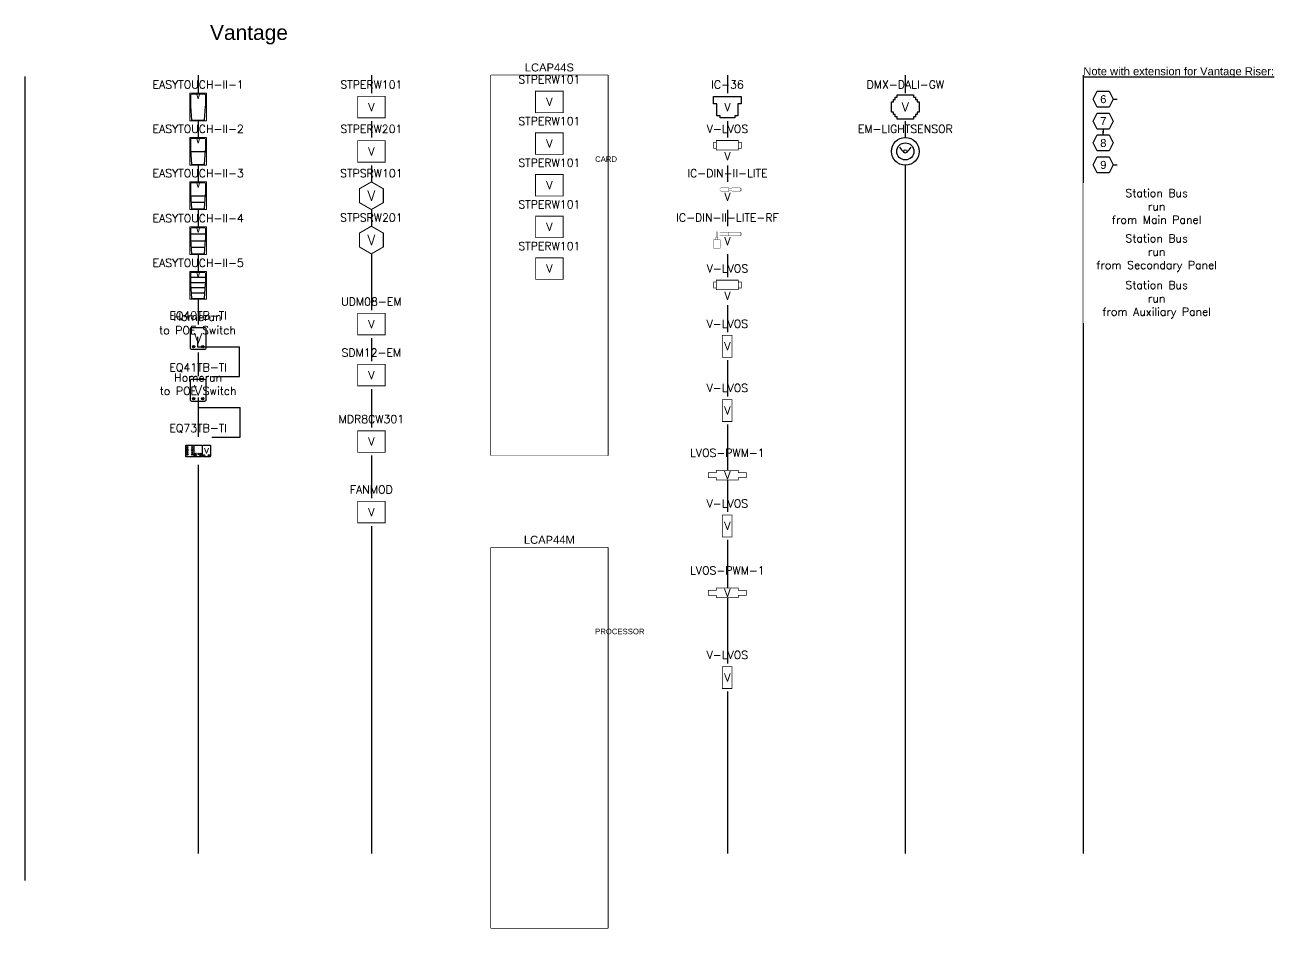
# Model space of a CAD drawing. Header units: inches. Extents: x -312 to 59, y -182 to 37.
# Drawn here: x -190.62 to -153.16, y 2.97 to 30.06 of the extents above; entities that cross this region are included whole.
import ezdxf
from ezdxf.enums import TextEntityAlignment as Align

# ---------------------------------------------------------------- set-up
doc = ezdxf.new("R2010")
doc.units = ezdxf.units.IN
doc.header["$MEASUREMENT"] = 0
doc.set_wipeout_variables(frame=1)
doc.styles.add('Arial', font='arial.ttf', dxfattribs={"height": 0.1875})
doc.styles.add('ROMANC', font='COMPLEX.SHX')
doc.styles.add('ROMANS', font='ROMANS.shx')
doc.styles.get("Standard").update_dxf_attribs({"font": 'arial.ttf'})

# ---------------------------------------------------------------- blocks, each defined once
blk = doc.blocks.new('V-EASYTOUCH-II-5')
blk.add_wipeout([(-0.247, -0.415), (0.247, -0.415), (0.247, 0.415), (-0.247, 0.415)])
blk.add_wipeout([(-0.375, -0.415), (0.375, -0.415), (0.375, 0.415), (-0.375, 0.415)])
at = {"lineweight": 0}
for p, q in [((0.196, 0.389), (-0.196, 0.389)), ((-0.221, 0.364), (-0.221, 0.032)), ((0.221, 0.032), (0.221, 0.364)), ((-0.194, -0.389), (0.194, -0.389))]:
    blk.add_line(p, q, dxfattribs=at)
for p, q in [((0.221, 0.233), (-0.221, 0.233)), ((0.221, 0.078), (-0.221, 0.078)), ((-0.194, -0.389), (-0.221, 0.032)), ((0.194, -0.389), (0.221, 0.032)), ((0.214, -0.078), (-0.214, -0.078)), ((0.204, -0.234), (-0.204, -0.234))]:
    blk.add_line(p, q)
blk.add_lwpolyline([(-0.247, -0.415), (0.247, -0.415), (0.247, 0.415), (-0.247, 0.415)], close=True, dxfattribs=at)
for centre, start, end in [((-0.196, 0.364), 90, 180), ((0.196, 0.364), 0, 90)]:
    blk.add_arc(centre, 0.0257, start, end, dxfattribs=at)
at = {"style": 'ROMANC'}
blk.add_text('V', height=0.128, dxfattribs=at).set_placement((0, 0.314), align=Align.MIDDLE_CENTER)
at = {"insert": (0, 0.674), "char_height": 0.24, "width": 5.724, "attachment_point": 5, "style": 'ROMANS'}
blk.add_mtext('EASYTOUCH-II-5', dxfattribs=at)
blk = doc.blocks.new('V-EASYTOUCH-II-4')
blk.add_wipeout([(-0.247, -0.415), (0.247, -0.415), (0.247, 0.415), (-0.247, 0.415)])
blk.add_wipeout([(-0.375, -0.415), (0.375, -0.415), (0.375, 0.415), (-0.375, 0.415)])
at = {"lineweight": 0}
for p, q in [((0.196, 0.389), (-0.196, 0.389)), ((-0.221, 0.364), (-0.221, 0.032)), ((0.221, 0.032), (0.221, 0.364)), ((-0.194, -0.389), (0.194, -0.389))]:
    blk.add_line(p, q, dxfattribs=at)
for p, q in [((0.221, 0.198), (-0.221, 0.198)), ((-0.194, -0.389), (-0.221, 0.032)), ((0.194, -0.389), (0.221, 0.032)), ((0.218, -0.013), (-0.218, -0.013)), ((0.206, -0.201), (-0.206, -0.201))]:
    blk.add_line(p, q)
blk.add_lwpolyline([(-0.247, -0.415), (0.247, -0.415), (0.247, 0.415), (-0.247, 0.415)], close=True, dxfattribs=at)
for centre, start, end in [((-0.196, 0.364), 90, 180), ((0.196, 0.364), 0, 90)]:
    blk.add_arc(centre, 0.0257, start, end, dxfattribs=at)
at = {"style": 'ROMANC'}
blk.add_text('V', height=0.128, dxfattribs=at).set_placement((0, 0.314), align=Align.MIDDLE_CENTER)
at = {"insert": (0, 0.674), "char_height": 0.24, "width": 5.724, "attachment_point": 5, "style": 'ROMANS'}
blk.add_mtext('EASYTOUCH-II-4', dxfattribs=at)
blk = doc.blocks.new('V-EASYTOUCH-II-3')
blk.add_wipeout([(-0.247, -0.415), (0.247, -0.415), (0.247, 0.415), (-0.247, 0.415)])
blk.add_wipeout([(-0.375, -0.415), (0.375, -0.415), (0.375, 0.415), (-0.375, 0.415)])
at = {"lineweight": 0}
for p, q in [((0.196, 0.389), (-0.196, 0.389)), ((-0.221, 0.364), (-0.221, 0.032)), ((0.221, 0.032), (0.221, 0.364)), ((-0.194, -0.389), (0.194, -0.389))]:
    blk.add_line(p, q, dxfattribs=at)
for p, q in [((-0.194, -0.389), (-0.221, 0.032)), ((0.194, -0.389), (0.221, 0.032)), ((0.218, -0.013), (-0.218, -0.013)), ((0.206, -0.201), (-0.206, -0.201))]:
    blk.add_line(p, q)
blk.add_lwpolyline([(-0.247, -0.415), (0.247, -0.415), (0.247, 0.415), (-0.247, 0.415)], close=True, dxfattribs=at)
for centre, start, end in [((-0.196, 0.364), 90, 180), ((0.196, 0.364), 0, 90)]:
    blk.add_arc(centre, 0.0257, start, end, dxfattribs=at)
at = {"style": 'ROMANC'}
blk.add_text('V', height=0.128, dxfattribs=at).set_placement((0, 0.314), align=Align.MIDDLE_CENTER)
at = {"insert": (0, 0.674), "char_height": 0.24, "width": 5.724, "attachment_point": 5, "style": 'ROMANS'}
blk.add_mtext('EASYTOUCH-II-3', dxfattribs=at)
blk = doc.blocks.new('V-EASYTOUCH-II-2')
blk.add_wipeout([(-0.375, -0.415), (0.375, -0.415), (0.375, 0.415), (-0.375, 0.415)])
blk.add_wipeout([(-0.247, -0.415), (0.247, -0.415), (0.247, 0.415), (-0.247, 0.415)])
at = {"lineweight": 0}
for p, q in [((0.196, 0.389), (-0.196, 0.389)), ((-0.221, 0.364), (-0.221, 0.032)), ((0.221, 0.032), (0.221, 0.364)), ((-0.194, -0.389), (0.194, -0.389))]:
    blk.add_line(p, q, dxfattribs=at)
for p, q in [((-0.194, -0.389), (-0.221, 0.032)), ((0.194, -0.389), (0.221, 0.032)), ((0.218, -0.013), (-0.218, -0.013))]:
    blk.add_line(p, q)
blk.add_lwpolyline([(-0.247, -0.415), (0.247, -0.415), (0.247, 0.415), (-0.247, 0.415)], close=True, dxfattribs=at)
for centre, start, end in [((-0.196, 0.364), 90, 180), ((0.196, 0.364), 0, 90)]:
    blk.add_arc(centre, 0.0257, start, end, dxfattribs=at)
at = {"style": 'ROMANC'}
blk.add_text('V', height=0.128, dxfattribs=at).set_placement((0, 0.314), align=Align.MIDDLE_CENTER)
at = {"insert": (0, 0.674), "char_height": 0.24, "width": 5.724, "attachment_point": 5, "style": 'ROMANS'}
blk.add_mtext('EASYTOUCH-II-2', dxfattribs=at)
blk = doc.blocks.new('V-EASYTOUCH-II-1')
blk.add_wipeout([(-0.375, -0.415), (0.375, -0.415), (0.375, 0.415), (-0.375, 0.415)])
blk.add_wipeout([(-0.247, -0.415), (0.247, -0.415), (0.247, 0.415), (-0.247, 0.415)])
at = {"lineweight": 0}
for p, q in [((0.196, 0.389), (-0.196, 0.389)), ((-0.221, 0.364), (-0.221, 0.032)), ((0.221, 0.032), (0.221, 0.364)), ((-0.194, -0.389), (0.194, -0.389))]:
    blk.add_line(p, q, dxfattribs=at)
for p, q in [((-0.194, -0.389), (-0.221, 0.032)), ((0.194, -0.389), (0.221, 0.032))]:
    blk.add_line(p, q)
blk.add_lwpolyline([(-0.247, -0.415), (0.247, -0.415), (0.247, 0.415), (-0.247, 0.415)], close=True, dxfattribs=at)
for centre, start, end in [((-0.196, 0.364), 90, 180), ((0.196, 0.364), 0, 90)]:
    blk.add_arc(centre, 0.0257, start, end, dxfattribs=at)
at = {"style": 'ROMANC'}
blk.add_text('V', height=0.128, dxfattribs=at).set_placement((0, 0.314), align=Align.MIDDLE_CENTER)
at = {"insert": (0, 0.674), "char_height": 0.24, "width": 5.724, "attachment_point": 5, "style": 'ROMANS'}
blk.add_mtext('EASYTOUCH-II-1', dxfattribs=at)
blk = doc.blocks.new('V-EQ40TB-TI')
at = {"linetype": 'Continuous'}
blk.add_wipeout([(0.397, -0.415), (-0.397, -0.415), (-0.397, 0.415), (0.397, 0.415)], dxfattribs=at)
blk.add_lwpolyline([(-0.189, 0.332), (0.189, 0.332, -0.414214), (0.231, 0.29), (0.231, -0.29, -0.414214), (0.189, -0.332), (-0.189, -0.332, -0.414214), (-0.231, -0.29), (-0.231, 0.29, -0.414214)], format="xyb", close=True, dxfattribs=at)
for points in [[(-0.113, -0.25), (-0.136, -0.25), (-0.159, -0.25)], [(0.159, -0.25), (0.136, -0.25), (0.113, -0.25)], [(0.136, -0.273), (0.136, -0.25), (0.136, -0.227)]]:
    blk.add_lwpolyline(points)
for centre in [(-0.136, -0.25), (0.136, -0.25)]:
    blk.add_circle(centre, 0.035)
at = {"style": 'ROMANC'}
blk.add_text('V', height=0.312, dxfattribs=at).set_placement((0, 0), align=Align.MIDDLE_CENTER)
at = {"insert": (0, 0.674), "char_height": 0.24, "width": 5.724, "attachment_point": 5, "style": 'ROMANS'}
blk.add_mtext('EQ40TB-TI', dxfattribs=at)
blk = doc.blocks.new('V-EQ41TB-TI')
for p, q in [((-0.018, 1.6), (-0.018, 1.3)), ((-0.018, 1.3), (1.242, 1.3)), ((1.242, 0.415), (1.242, 1.3))]:
    blk.add_line(p, q)
at = {"insert": (-0.018, 2), "char_height": 0.24, "width": 5.724, "attachment_point": 5, "style": 'ROMANS'}
blk.add_mtext('Homerun\\Pto POE Switch', dxfattribs=at)
at = {"linetype": 'Continuous'}
blk.add_wipeout([(0.397, -0.415), (-0.397, -0.415), (-0.397, 0.415), (0.397, 0.415)], dxfattribs=at)
blk.add_line((0.397, 0.415), (1.242, 0.415))
blk.add_lwpolyline([(-0.189, 0.332), (0.189, 0.332, -0.414214), (0.231, 0.29), (0.231, -0.29, -0.414214), (0.189, -0.332), (-0.189, -0.332, -0.414214), (-0.231, -0.29), (-0.231, 0.29, -0.414214)], format="xyb", close=True, dxfattribs=at)
for points in [[(-0.113, -0.25), (-0.136, -0.25), (-0.159, -0.25)], [(0.159, -0.25), (0.136, -0.25), (0.113, -0.25)], [(0.136, -0.273), (0.136, -0.25), (0.136, -0.227)]]:
    blk.add_lwpolyline(points)
for centre in [(-0.136, -0.25), (0.136, -0.25)]:
    blk.add_circle(centre, 0.035)
at = {"style": 'ROMANC'}
blk.add_text('V', height=0.312, dxfattribs=at).set_placement((0, 0), align=Align.MIDDLE_CENTER)
at = {"insert": (0, 0.674), "char_height": 0.24, "width": 5.724, "attachment_point": 5, "style": 'ROMANS'}
blk.add_mtext('EQ41TB-TI', dxfattribs=at)
blk = doc.blocks.new('V-EQ73TB-TI')
for p, q in [((0, 1.6), (0, 1.3)), ((0, 1.3), (1.26, 1.3)), ((1.26, 0.415), (1.26, 1.3))]:
    blk.add_line(p, q)
at = {"insert": (0, 2), "char_height": 0.24, "width": 5.724, "attachment_point": 5, "style": 'ROMANS'}
blk.add_mtext('Homerun\\Pto POE Switch', dxfattribs=at)
at = {"linetype": 'Continuous'}
blk.add_wipeout([(0, -0.217), (-0.415, -0.217), (-0.415, 0.217), (0.415, 0.217), (0.415, -0.217)], dxfattribs=at)
blk.add_wipeout([(-0.415, 0.415), (0.415, 0.415), (0.415, -0.415), (-0.415, -0.415)])
for p, q in [((0.415, 0.415), (1.26, 0.415)), ((-0.061, -0.069), (-0.096, -0.086)), ((-0.096, -0.069), (-0.096, -0.103)), ((-0.061, -0.103), (-0.096, -0.086)), ((-0.061, -0.103), (-0.061, -0.069)), ((0, -0.103), (0, -0.069)), ((0, -0.069), (0.035, -0.086)), ((0, -0.103), (0.035, -0.086)), ((0.061, -0.103), (0.061, -0.069)), ((0.061, -0.069), (0.096, -0.086)), ((0.061, -0.103), (0.096, -0.086)), ((0.096, -0.069), (0.096, -0.103))]:
    blk.add_line(p, q)
for points in [[(-0.35, 0.174), (-0.152, 0.174, -0.414214), (-0.13, 0.152), (-0.13, -0.152, -0.414214), (-0.152, -0.174), (-0.35, -0.174, -0.414214), (-0.372, -0.152), (-0.372, 0.152, -0.414214)], [(-0.099, 0.174), (0.099, 0.174, -0.414214), (0.121, 0.152), (0.121, -0.152, -0.414214), (0.099, -0.174), (-0.099, -0.174, -0.414214), (-0.121, -0.152), (-0.121, 0.152, -0.414214)], [(0.152, 0.174), (0.35, 0.174, -0.414214), (0.372, 0.152), (0.372, -0.152, -0.414214), (0.35, -0.174), (0.152, -0.174, -0.414214), (0.13, -0.152), (0.13, 0.152, -0.414214)]]:
    blk.add_lwpolyline(points, format="xyb", close=True, dxfattribs=at)
for points in [[(-0.31, 0.112), (-0.322, 0.112), (-0.334, 0.112)], [(-0.31, 0.056), (-0.322, 0.056), (-0.334, 0.056)], [(-0.31, 0), (-0.322, 0), (-0.334, 0)], [(-0.168, 0.112), (-0.18, 0.112), (-0.192, 0.112)], [(-0.168, 0.056), (-0.18, 0.056), (-0.192, 0.056)], [(-0.168, 0), (-0.18, 0), (-0.192, 0)], [(-0.18, 0.124), (-0.18, 0.112), (-0.18, 0.1)], [(-0.18, 0.044), (-0.18, 0.056), (-0.18, 0.068)], [(-0.18, -0.012), (-0.18, 0), (-0.18, 0.012)], [(-0.31, -0.056), (-0.322, -0.056), (-0.334, -0.056)], [(-0.31, -0.112), (-0.322, -0.112), (-0.334, -0.112)], [(-0.168, -0.056), (-0.18, -0.056), (-0.192, -0.056)], [(-0.168, -0.112), (-0.18, -0.112), (-0.192, -0.112)], [(-0.18, -0.044), (-0.18, -0.056), (-0.18, -0.068)], [(-0.18, -0.124), (-0.18, -0.112), (-0.18, -0.1)], [(-0.059, -0.131), (-0.071, -0.131), (-0.083, -0.131)], [(0.083, -0.131), (0.071, -0.131), (0.059, -0.131)], [(0.071, -0.143), (0.071, -0.131), (0.071, -0.119)], [(0.192, -0.131), (0.18, -0.131), (0.168, -0.131)], [(0.334, -0.131), (0.322, -0.131), (0.31, -0.131)], [(0.322, -0.143), (0.322, -0.131), (0.322, -0.119)]]:
    blk.add_lwpolyline(points)
for centre in [(-0.322, 0.112), (-0.322, 0.056), (-0.322, 0), (-0.18, 0.112), (-0.18, 0.056), (-0.18, 0), (-0.322, -0.056), (-0.322, -0.112), (-0.18, -0.056), (-0.18, -0.112), (-0.071, -0.131), (0.071, -0.131), (0.18, -0.131), (0.322, -0.131)]:
    blk.add_circle(centre, 0.0183)
at = {"style": 'ROMANC'}
blk.add_text('V', height=0.163, dxfattribs=at).set_placement((0.251, 0), align=Align.MIDDLE_CENTER)
at = {"insert": (0, 0.674), "char_height": 0.24, "width": 5.724, "attachment_point": 5, "style": 'ROMANS'}
blk.add_mtext('EQ73TB-TI', dxfattribs=at)
blk = doc.blocks.new('V-IC-36')
blk.add_wipeout([(-0.415, 0.415), (0.415, 0.415), (0.415, -0.415), (-0.415, -0.415)])
at = {"linetype": 'Continuous'}
for p, q in [((-0.415, 0.097), (-0.415, 0.322)), ((-0.415, 0.322), (0.415, 0.322)), ((-0.316, 0.097), (-0.415, 0.097)), ((-0.316, -0.26), (-0.316, 0.097)), ((0.415, 0.097), (0.316, 0.097)), ((0.316, 0.097), (0.316, -0.26)), ((0.415, 0.322), (0.415, 0.097)), ((-0.217, -0.26), (-0.316, -0.26)), ((-0.217, -0.322), (-0.217, -0.26)), ((0.217, -0.322), (-0.217, -0.322)), ((0.217, -0.26), (0.217, -0.322)), ((0.316, -0.26), (0.217, -0.26))]:
    blk.add_line(p, q, dxfattribs=at)
at = {"style": 'ROMANC'}
blk.add_text('V', height=0.242, dxfattribs=at).set_placement((0, 0), align=Align.MIDDLE_CENTER)
at = {"insert": (0, 0.674), "char_height": 0.24, "width": 5.724, "attachment_point": 5, "style": 'ROMANS'}
blk.add_mtext('IC-36', dxfattribs=at)
blk = doc.blocks.new('V-IC-DIN-II-LITE')
blk.add_wipeout([(-0.415, 0.415), (0.415, 0.415), (0.415, -0.415), (-0.415, -0.415)])
at = {"linetype": 'Continuous', "const_width": 0.00805}
for points in [[(-0.203, 0.146), (-0.234, 0.146), (-0.234, 0.215), (-0.203, 0.215)], [(0.043, 0.215), (0.136, 0.215)], [(0.136, 0.146), (0.043, 0.146)], [(0.382, 0.215), (0.415, 0.215), (0.415, 0.146), (0.382, 0.146)]]:
    blk.add_lwpolyline(points, dxfattribs=at)
for points in [[(-0.203, 0.236), (0.043, 0.236), (0.043, 0.128), (-0.203, 0.128)], [(0.136, 0.236), (0.382, 0.236), (0.382, 0.128), (0.136, 0.128)]]:
    blk.add_lwpolyline(points, close=True, dxfattribs=at)
at = {"style": 'ROMANC'}
blk.add_text('V', height=0.242, dxfattribs=at).set_placement((0.001, -0.035), align=Align.MIDDLE_CENTER)
at = {"insert": (0, 0.674), "char_height": 0.24, "width": 5.724, "attachment_point": 5, "style": 'ROMANS'}
blk.add_mtext('IC-DIN-II-LITE', dxfattribs=at)
blk = doc.blocks.new('V-IC-DIN-II-LITE-RF')
blk.add_wipeout([(-0.415, 0.415), (0.415, 0.415), (0.415, -0.415), (-0.415, -0.415)])
at = {"linetype": 'Continuous', "const_width": 0.00805}
for points in [[(-0.415, 0.006), (-0.22, 0.006), (-0.22, -0.247), (-0.415, -0.247)], [(-0.203, 0.236), (0.043, 0.236), (0.043, 0.128), (-0.203, 0.128)], [(0.136, 0.236), (0.382, 0.236), (0.382, 0.128), (0.136, 0.128)]]:
    blk.add_lwpolyline(points, close=True, dxfattribs=at)
for points in [[(-0.29, 0.006), (-0.29, 0.076), (-0.308, 0.076), (-0.308, 0.246), (-0.327, 0.246), (-0.327, 0.076), (-0.345, 0.076), (-0.345, 0.006)], [(-0.203, 0.146), (-0.234, 0.146), (-0.234, 0.215), (-0.203, 0.215)], [(0.043, 0.215), (0.136, 0.215)], [(0.136, 0.146), (0.043, 0.146)], [(0.382, 0.215), (0.415, 0.215), (0.415, 0.146), (0.382, 0.146)]]:
    blk.add_lwpolyline(points, dxfattribs=at)
at = {"style": 'ROMANC'}
blk.add_text('V', height=0.242, dxfattribs=at).set_placement((0.001, -0.035), align=Align.MIDDLE_CENTER)
at = {"insert": (0, 0.674), "char_height": 0.24, "width": 5.724, "attachment_point": 5, "style": 'ROMANS'}
blk.add_mtext('IC-DIN-II-LITE-RF', dxfattribs=at)
blk = doc.blocks.new('V-EM-LIGHTSENSOR')
blk.add_wipeout([(-0.415, 0.415), (0.415, 0.415), (0.415, -0.415), (-0.415, -0.415)])
for radius in [0.415, 0.256, 0.0502]:
    blk.add_circle((0, 0), radius)
for centre, start, end in [((0.544, 0.614), 214.0745, 228.0122), ((-0.544, 0.614), 311.9878, 325.9255)]:
    blk.add_arc(centre, 0.87, start, end)
at = {"insert": (0, 0.674), "char_height": 0.24, "width": 5.724, "attachment_point": 5, "style": 'ROMANS'}
blk.add_mtext('EM-LIGHTSENSOR', dxfattribs=at)
blk = doc.blocks.new('V-DMX-DALI-GW')
blk.add_wipeout([(-0.415, 0.415), (0.415, 0.415), (0.415, -0.415), (-0.415, -0.415)])
at = {"linetype": 'Continuous'}
blk.add_lwpolyline([(0.415, 0), (0.415, -0.155), (0.359, -0.155), (0.359, -0.225), (0.303, -0.225), (0.303, -0.295), (0.247, -0.295), (0.247, -0.365), (-0.247, -0.365), (-0.247, -0.295), (-0.303, -0.295), (-0.303, -0.225), (-0.359, -0.225), (-0.359, -0.155), (-0.415, -0.155), (-0.415, 0), (-0.415, 0.155), (-0.359, 0.155), (-0.359, 0.225), (-0.303, 0.225), (-0.303, 0.295), (-0.247, 0.295), (-0.247, 0.365), (0.247, 0.365), (0.247, 0.295), (0.303, 0.295), (0.303, 0.225), (0.359, 0.225), (0.359, 0.155), (0.415, 0.155)], close=True, dxfattribs=at)
at = {"style": 'ROMANC'}
blk.add_text('V', height=0.274, dxfattribs=at).set_placement((0, 0), align=Align.MIDDLE_CENTER)
at = {"insert": (0, 0.674), "char_height": 0.24, "width": 5.724, "attachment_point": 5, "style": 'ROMANS'}
blk.add_mtext('DMX-DALI-GW', dxfattribs=at)
blk = doc.blocks.new('V-STPERW101')
blk.add_wipeout([(-0.415, 0.415), (0.415, 0.415), (0.415, -0.415), (-0.415, -0.415)])
at = {"linetype": 'Continuous', "const_width": 0.0241}
blk.add_lwpolyline([(-0.414, 0.322), (0.415, 0.322), (0.415, -0.322), (-0.414, -0.322)], close=True, dxfattribs=at)
at = {"style": 'ROMANC'}
blk.add_text('V', height=0.242, dxfattribs=at).set_placement((0.001, 0), align=Align.MIDDLE_CENTER)
at = {"insert": (0, 0.674), "char_height": 0.24, "width": 5.724, "attachment_point": 5, "style": 'ROMANS'}
blk.add_mtext('STPERW101', dxfattribs=at)
blk = doc.blocks.new('V-STPERW201')
blk.add_wipeout([(-0.415, 0.415), (0.415, 0.415), (0.415, -0.415), (-0.415, -0.415)])
at = {"linetype": 'Continuous', "const_width": 0.0241}
blk.add_lwpolyline([(-0.414, 0.322), (0.415, 0.322), (0.415, -0.322), (-0.414, -0.322)], close=True, dxfattribs=at)
at = {"style": 'ROMANC'}
blk.add_text('V', height=0.242, dxfattribs=at).set_placement((0.001, 0), align=Align.MIDDLE_CENTER)
at = {"insert": (0, 0.674), "char_height": 0.24, "width": 5.724, "attachment_point": 5, "style": 'ROMANS'}
blk.add_mtext('STPERW201', dxfattribs=at)
blk = doc.blocks.new('V-STPSRW101')
blk.add_wipeout([(-0.415, 0.415), (0.415, 0.415), (0.415, -0.415), (-0.415, -0.415)])
at = {"linetype": 'Continuous', "const_width": 0.0311}
blk.add_lwpolyline([(0, -0.415), (0.359, -0.207), (0.359, 0.208), (0, 0.415), (-0.359, 0.208), (-0.359, -0.207)], close=True, dxfattribs=at)
at = {"style": 'ROMANC'}
blk.add_text('V', height=0.312, dxfattribs=at).set_placement((0, 0), align=Align.MIDDLE_CENTER)
at = {"insert": (0, 0.674), "char_height": 0.24, "width": 5.724, "attachment_point": 5, "style": 'ROMANS'}
blk.add_mtext('STPSRW101', dxfattribs=at)
blk = doc.blocks.new('V-STPSRW201')
blk.add_wipeout([(-0.415, 0.415), (0.415, 0.415), (0.415, -0.415), (-0.415, -0.415)])
at = {"linetype": 'Continuous', "const_width": 0.0311}
blk.add_lwpolyline([(0, -0.415), (0.359, -0.207), (0.359, 0.208), (0, 0.415), (-0.359, 0.208), (-0.359, -0.207)], close=True, dxfattribs=at)
at = {"style": 'ROMANC'}
blk.add_text('V', height=0.312, dxfattribs=at).set_placement((0, 0), align=Align.MIDDLE_CENTER)
at = {"insert": (0, 0.674), "char_height": 0.24, "width": 5.724, "attachment_point": 5, "style": 'ROMANS'}
blk.add_mtext('STPSRW201', dxfattribs=at)
blk = doc.blocks.new('V-LVOS')
blk.add_wipeout([(-0.415, 0.415), (0.415, 0.415), (0.415, -0.415), (-0.415, -0.415)])
at = {"linetype": 'Continuous', "const_width": 0.0215}
for points in [[(-0.332, 0.088), (-0.415, 0.088), (-0.415, 0.273), (-0.332, 0.273)], [(0.327, 0.273), (0.415, 0.273), (0.415, 0.088), (0.327, 0.088)]]:
    blk.add_lwpolyline(points, dxfattribs=at)
blk.add_lwpolyline([(-0.332, 0.327), (0.327, 0.327), (0.327, 0.041), (-0.332, 0.041)], close=True, dxfattribs=at)
at = {"style": 'ROMANC'}
blk.add_text('V', height=0.242, dxfattribs=at).set_placement((0.001, -0.146), align=Align.MIDDLE_CENTER)
at = {"insert": (0, 0.674), "char_height": 0.24, "width": 5.724, "attachment_point": 5, "style": 'ROMANS'}
blk.add_mtext('V-LVOS', dxfattribs=at)
blk = doc.blocks.new('V-LCAP44S')
at = {"lineweight": 25}
blk.add_lwpolyline([(-1.75, 0), (1.75, 0), (1.75, -11.415), (-1.75, -11.415)], close=True, dxfattribs=at)
at = {"insert": (0, 0.232), "char_height": 0.24, "width": 5.11071, "attachment_point": 5, "style": 'Arial'}
blk.add_mtext('LCAP44S', dxfattribs=at)
blk.add_wipeout([(-1.75, 0), (1.75, 0), (1.75, -11.415), (-1.75, -11.415)])
blk = doc.blocks.new('V-LCAP44M')
at = {"lineweight": 25}
blk.add_lwpolyline([(-1.75, 0), (1.75, 0), (1.75, -11.415), (-1.75, -11.415)], close=True, dxfattribs=at)
at = {"insert": (0, 0.232), "char_height": 0.24, "width": 5.11071, "attachment_point": 5, "style": 'Arial'}
blk.add_mtext('LCAP44M', dxfattribs=at)
blk.add_wipeout([(-1.75, 0), (1.75, 0), (1.75, -11.415), (-1.75, -11.415)])
blk = doc.blocks.new('10stationbusruntext')
blk.add_wipeout([(-2.2, 0.7), (2.2, 0.7), (2.2, -0.7), (-2.2, -0.7)])
at = {"insert": (0, 0), "char_height": 0.24, "width": 5.724, "attachment_point": 5, "style": 'ROMANS'}
blk.add_mtext('Station Bus \\Prun\\Pfrom Secondary Panel', dxfattribs=at)
blk = doc.blocks.new('01stationbusruntext')
blk.add_wipeout([(-2.2, 0.7), (2.2, 0.7), (2.2, -0.7), (-2.2, -0.7)])
at = {"insert": (0, 0), "char_height": 0.24, "width": 5.724, "attachment_point": 5, "style": 'ROMANS'}
blk.add_mtext('Station Bus \\Prun\\Pfrom Auxiliary Panel', dxfattribs=at)
blk = doc.blocks.new('00stationbusruntext')
blk.add_wipeout([(-2.2, 0.7), (2.2, 0.7), (2.2, -0.7), (-2.2, -0.7)])
at = {"insert": (0, 0), "char_height": 0.24, "width": 5.724, "attachment_point": 5, "style": 'ROMANS'}
blk.add_mtext('Station Bus \\Prun\\Pfrom Main Panel', dxfattribs=at)
blk = doc.blocks.new('_V_HEX_NOTE_6')
at = {"color": 0, "linetype": 'Continuous'}
for p, q in [((-0.7108, 0), (-0.5908, 0.24)), ((-0.5908, -0.24), (-0.7108, 0)), ((-0.5908, 0.24), (-0.2308, 0.24)), ((-0.2308, 0.24), (-0.1108, 0)), ((-0.1108, 0), (-0.2308, -0.24)), ((-0.1108, 0), (0, 0)), ((-0.2308, -0.24), (-0.5908, -0.24))]:
    blk.add_line(p, q, dxfattribs=at)
at = {"color": 0, "linetype": 'Continuous', "style": 'Arial'}
blk.add_text('6', height=0.24, dxfattribs=at).set_placement((-0.4108, 0), align=Align.MIDDLE_CENTER)
blk = doc.blocks.new('_V_HEX_NOTE_7')
at = {"color": 0, "linetype": 'Continuous'}
for p, q in [((-0.3, 0.3508), (-0.18, 0.5908)), ((-0.18, 0.5908), (0.18, 0.5908)), ((0.18, 0.5908), (0.3, 0.3508)), ((-0.18, 0.1108), (-0.3, 0.3508)), ((0.18, 0.1108), (-0.18, 0.1108)), ((0, 0.1108), (0, 0)), ((0.3, 0.3508), (0.18, 0.1108))]:
    blk.add_line(p, q, dxfattribs=at)
at = {"color": 0, "linetype": 'Continuous', "style": 'Arial'}
blk.add_text('7', height=0.24, dxfattribs=at).set_placement((0, 0.3508), align=Align.MIDDLE_CENTER)
blk = doc.blocks.new('_V_HEX_NOTE_8')
at = {"color": 0, "linetype": 'Continuous'}
for p, q in [((0, -0.1108), (0, 0)), ((-0.3, -0.3508), (-0.18, -0.1108)), ((-0.18, -0.5908), (-0.3, -0.3508)), ((-0.18, -0.1108), (0.18, -0.1108)), ((0.18, -0.1108), (0.3, -0.3508)), ((0.3, -0.3508), (0.18, -0.5908)), ((0.18, -0.5908), (-0.18, -0.5908))]:
    blk.add_line(p, q, dxfattribs=at)
at = {"color": 0, "linetype": 'Continuous', "style": 'Arial'}
blk.add_text('8', height=0.24, dxfattribs=at).set_placement((0, -0.3508), align=Align.MIDDLE_CENTER)
blk = doc.blocks.new('_V_HEX_NOTE_9')
at = {"color": 0, "linetype": 'Continuous'}
for p, q in [((-0.7108, 0), (-0.5908, 0.24)), ((-0.5908, -0.24), (-0.7108, 0)), ((-0.5908, 0.24), (-0.2308, 0.24)), ((-0.2308, 0.24), (-0.1108, 0)), ((-0.1108, 0), (-0.2308, -0.24)), ((-0.1108, 0), (0, 0)), ((-0.2308, -0.24), (-0.5908, -0.24))]:
    blk.add_line(p, q, dxfattribs=at)
at = {"color": 0, "linetype": 'Continuous', "style": 'Arial'}
blk.add_text('9', height=0.24, dxfattribs=at).set_placement((-0.4108, 0), align=Align.MIDDLE_CENTER)
blk = doc.blocks.new('V-UDM08-EM')
blk.add_wipeout([(-0.416, 0.415), (0.414, 0.415), (0.414, -0.415), (-0.416, -0.415)])
at = {"linetype": 'Continuous', "const_width": 0.0241}
blk.add_lwpolyline([(-0.414, 0.322), (0.414, 0.322), (0.414, -0.322), (-0.414, -0.322)], close=True, dxfattribs=at)
at = {"style": 'ROMANC'}
blk.add_text('V', height=0.242, dxfattribs=at).set_placement((0, 0), align=Align.MIDDLE_CENTER)
at = {"insert": (-0.001, 0.674), "char_height": 0.24, "width": 5.724, "attachment_point": 5, "style": 'ROMANS'}
blk.add_mtext('UDM08-EM', dxfattribs=at)
blk = doc.blocks.new('V-SDM12-EM')
blk.add_wipeout([(-0.416, 0.415), (0.414, 0.415), (0.414, -0.415), (-0.416, -0.415)])
at = {"linetype": 'Continuous', "const_width": 0.0241}
blk.add_lwpolyline([(-0.414, 0.322), (0.414, 0.322), (0.414, -0.322), (-0.414, -0.322)], close=True, dxfattribs=at)
at = {"style": 'ROMANC'}
blk.add_text('V', height=0.242, dxfattribs=at).set_placement((0, 0), align=Align.MIDDLE_CENTER)
at = {"insert": (-0.001, 0.674), "char_height": 0.24, "width": 5.724, "attachment_point": 5, "style": 'ROMANS'}
blk.add_mtext('SDM12-EM', dxfattribs=at)
blk = doc.blocks.new('V-MDR8CW301')
blk.add_wipeout([(-0.416, 0.415), (0.414, 0.415), (0.414, -0.415), (-0.416, -0.415)])
at = {"linetype": 'Continuous', "const_width": 0.0241}
blk.add_lwpolyline([(-0.414, 0.322), (0.414, 0.322), (0.414, -0.322), (-0.414, -0.322)], close=True, dxfattribs=at)
at = {"style": 'ROMANC'}
blk.add_text('V', height=0.242, dxfattribs=at).set_placement((0, 0), align=Align.MIDDLE_CENTER)
at = {"insert": (-0.001, 0.674), "char_height": 0.24, "width": 5.724, "attachment_point": 5, "style": 'ROMANS'}
blk.add_mtext('MDR8CW301', dxfattribs=at)
blk = doc.blocks.new('V-FANMOD')
blk.add_wipeout([(-0.416, 0.415), (0.414, 0.415), (0.414, -0.415), (-0.416, -0.415)])
at = {"linetype": 'Continuous', "const_width": 0.0241}
blk.add_lwpolyline([(-0.414, 0.322), (0.414, 0.322), (0.414, -0.322), (-0.414, -0.322)], close=True, dxfattribs=at)
at = {"style": 'ROMANC'}
blk.add_text('V', height=0.242, dxfattribs=at).set_placement((0, 0), align=Align.MIDDLE_CENTER)
at = {"insert": (-0.001, 0.674), "char_height": 0.24, "width": 5.724, "attachment_point": 5, "style": 'ROMANS'}
blk.add_mtext('FANMOD', dxfattribs=at)
blk = doc.blocks.new('V-LVOS-0-10-PWM-P-1')
blk.add_wipeout([(-0.415, 0.415), (0.415, 0.415), (0.415, -0.415), (-0.415, -0.415)])
at = {"linetype": 'Continuous', "const_width": 0.0215}
blk.add_lwpolyline([(-0.147, -0.332), (-0.147, 0.327), (0.14, 0.327), (0.14, -0.332)], close=True, dxfattribs=at)
at = {"style": 'ROMANC'}
blk.add_text('V', height=0.242, dxfattribs=at).set_placement((0, 0), align=Align.MIDDLE_CENTER)
at = {"insert": (0, 0.674), "char_height": 0.24, "width": 5.724, "attachment_point": 5, "style": 'ROMANS'}
blk.add_mtext('V-LVOS', dxfattribs=at)
blk = doc.blocks.new('V-LVOS-0-10-PWM-1')
at = {"insert": (0, 0.674), "char_height": 0.24, "width": 5.724, "attachment_point": 5, "style": 'ROMANS'}
blk.add_mtext('LVOS-PWM-1', dxfattribs=at)
at = {"linetype": 'Continuous'}
blk.add_wipeout([(0.327, 0.147), (0.327, 0.075), (0.568, 0.075), (0.568, -0.073), (0.327, -0.073), (0.327, -0.14), (-0.332, -0.14), (-0.332, -0.073), (-0.574, -0.073), (-0.574, 0.075), (-0.332, 0.075), (-0.332, 0.147)], dxfattribs=at)
at = {"linetype": 'Continuous', "const_width": 0.0215}
blk.add_lwpolyline([(-0.574, -0.073), (-0.574, 0.075), (-0.332, 0.075), (-0.332, 0.147), (0.327, 0.147), (0.327, 0.075), (0.568, 0.075), (0.568, -0.073), (0.327, -0.073), (0.327, -0.14), (-0.332, -0.14), (-0.332, -0.073)], close=True, dxfattribs=at)
at = {"style": 'ROMANC'}
blk.add_text('V', height=0.242, dxfattribs=at).set_placement((0, 0), align=Align.MIDDLE_CENTER)

msp = doc.modelspace()

# ---------------------------------------------------------------- linework, layer by layer
for p, q in [((-190.62406, 28.51486), (-190.62406, 4.38944)), ((-185.42968, 28.55483), (-185.42968, 5.20376)), ((-180.23293, 28.55484), (-180.23293, 5.20377)), ((-169.55436, 28.55484), (-169.55436, 5.20377)), ((-164.21507, 28.55484), (-164.21507, 5.20377)), ((-158.87578, 28.55484), (-158.87578, 5.20377))]:
    msp.add_line(p, q)

# ---------------------------------------------------------------- block references
ref = msp.add_blockref('V-LCAP44S', (-174.89365, 28.55484))
ref.add_attrib('POSITION_5', 'CARD', dxfattribs={"height": 0.165995, "style": 'Arial'}).set_placement((-173.52099, 26.03836), align=Align.MIDDLE_LEFT)
for name, p in [('_V_HEX_NOTE_6', (-157.86498, 27.83698)), ('_V_HEX_NOTE_7', (-158.27578, 26.82874)), ('_V_HEX_NOTE_8', (-158.27578, 26.87289)), ('_V_HEX_NOTE_9', (-157.86498, 25.86464))]:
    msp.add_blockref(name, p)
ref = msp.add_blockref('V-LCAP44M', (-174.89365, 14.38053))
ref.add_attrib('POSITION_5', 'PROCESSOR', dxfattribs={"height": 0.165995, "style": 'Arial'}).set_placement((-173.52099, 11.86405), align=Align.MIDDLE_LEFT)

# ---------------------------------------------------------------- texts
msp.add_text('%%UNote with extension for Vantage Riser:', height=0.24).set_placement((-158.87578, 28.55484))
at = {"insert": (-183.90523, 29.77096), "char_height": 0.449284, "attachment_point": 5}
msp.add_mtext_dynamic_manual_height_columns('Vantage', width=26.7906867, gutter_width=1, heights=[0], dxfattribs=at)

# ---------------------------------------------------------------- next in the draw order: block references
for name, p in [('V-STPERW101', (-174.89365, 27.75484)), ('V-STPERW101', (-180.23293, 27.59986)), ('V-IC-36', (-169.55152, 27.59986)), ('V-EM-LIGHTSENSOR', (-164.21507, 26.26986)), ('V-IC-DIN-II-LITE', (-169.55152, 24.93986)), ('10stationbusruntext', (-156.67578, 23.22008)), ('V-EASYTOUCH-II-5', (-185.42968, 22.24962)), ('V-LVOS', (-169.55152, 22.07913)), ('V-UDM08-EM', (-180.23232, 21.08764)), ('V-EQ40TB-TI', (-185.42968, 20.65799)), ('V-LVOS-0-10-PWM-P-1', (-169.55436, 20.42265)), ('V-SDM12-EM', (-180.23232, 19.55727)), ('V-LVOS-0-10-PWM-P-1', (-169.55436, 18.49714)), ('V-MDR8CW301', (-180.23232, 17.56236)), ('V-LVOS-0-10-PWM-1', (-169.55436, 16.55098)), ('V-FANMOD', (-180.23232, 15.44769)), ('V-LVOS-0-10-PWM-P-1', (-169.55436, 15.03045)), ('V-LVOS-0-10-PWM-1', (-169.55436, 13.02188)), ('V-LVOS-0-10-PWM-P-1', (-169.55436, 10.48478))]:
    msp.add_blockref(name, p)

# ---------------------------------------------------------------- next in the draw order: block references
for name, p in [('V-DMX-DALI-GW', (-164.21507, 27.59986)), ('V-STPERW201', (-180.23293, 26.26986)), ('V-STPERW101', (-174.89365, 26.50484)), ('V-LVOS', (-169.55152, 26.26986)), ('00stationbusruntext', (-156.67578, 24.62008)), ('V-EASYTOUCH-II-4', (-185.42968, 23.58833)), ('V-IC-DIN-II-LITE-RF', (-169.55152, 23.60986)), ('01stationbusruntext', (-156.67578, 21.82008)), ('V-EQ41TB-TI', (-185.42968, 19.10195))]:
    msp.add_blockref(name, p)

# ---------------------------------------------------------------- next in the draw order: block references
for name, p in [('V-STPERW101', (-174.89365, 25.25484)), ('V-EASYTOUCH-II-3', (-185.42968, 24.93986)), ('V-STPSRW101', (-180.23293, 24.93986)), ('V-EQ73TB-TI', (-185.42968, 17.28165))]:
    msp.add_blockref(name, p)

# ---------------------------------------------------------------- next in the draw order: block references
for name, p in [('V-EASYTOUCH-II-2', (-185.42968, 26.26986)), ('V-STPERW101', (-174.89303, 24.00484)), ('V-STPSRW201', (-180.23293, 23.60986))]:
    msp.add_blockref(name, p)

# ---------------------------------------------------------------- next in the draw order: block references
for name, p in [('V-EASYTOUCH-II-1', (-185.42968, 27.59986)), ('V-STPERW101', (-174.89303, 22.75484))]:
    msp.add_blockref(name, p)

doc.saveas('drawing.dxf')
